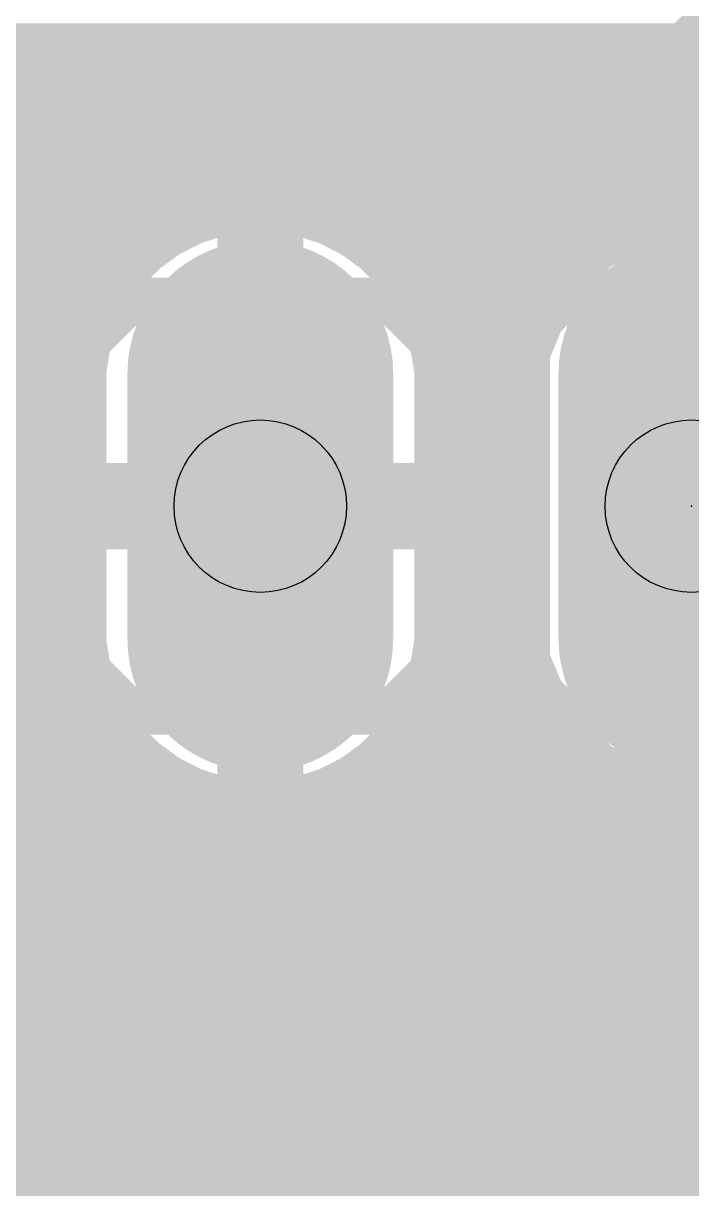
# Model space of a CAD drawing. Extents: x -4.6 to 54.3, y -4.7 to 51.3.
# Drawn here: x 25.91 to 29.85, y 1.04 to 7.92 of the extents above; entities that cross this region are included whole.
import ezdxf

# ---------------------------------------------------------------- set-up
doc = ezdxf.new("R2010")
doc.units = 0
for name, color, linetype in [('1', 22, 'CONTINUOUS'), ('16', 175, 'CONTINUOUS'), ('17', 82, 'CONTINUOUS'), ('21', 253, 'CONTINUOUS'), ('23', 7, 'CONTINUOUS'), ('30', 253, 'CONTINUOUS'), ('44', 253, 'CONTINUOUS')]:
    doc.layers.add(name, color=color, linetype=linetype)

# ---------------------------------------------------------------- blocks, each defined once
blk = doc.blocks.new('LONGP100')
at = {"const_width": 1}
blk.add_lwpolyline([(-0.5, 0), (0.5, 0)], dxfattribs=at)
at = {"const_width": 0.5}
for points in [[(-0.5, 0.25, 1), (-0.5, -0.25)], [(0.5, -0.25, 1), (0.5, 0.25)]]:
    blk.add_lwpolyline(points, format="xyb", dxfattribs=at)

msp = doc.modelspace()

# ---------------------------------------------------------------- linework, layer by layer
at = {"layer": '1', "const_width": 0.4064}
for points in [[(13.9849, 7.7216), (31.4, 7.7216)], [(23.4532, 7.3152), (30.6649, 7.3152)], [(23.4532, 6.9088), (30.559, 6.9088)], [(27.2175, 6.8992), (27.0448, 6.8718)], [(27.2542, 6.8992), (27.2175, 6.8992)], [(27.2542, 5.1308), (27.2542, 6.8992)], [(27.3925, 6.8992), (27.3558, 6.8992)], [(27.3558, 6.8992), (27.3558, 5.1308)], [(27.5652, 6.8718), (27.3925, 6.8992)], [(27.0448, 6.8718), (26.8784, 6.8178)], [(27.7316, 6.8178), (27.5652, 6.8718)], [(29.6389, 6.8242), (29.258, 6.6664)], [(30.0511, 6.8242), (29.6389, 6.8242)], [(26.8784, 6.8178), (26.7226, 6.7384)], [(27.8874, 6.7384), (27.7316, 6.8178)], [(26.7226, 6.7384), (26.5811, 6.6356)], [(28.0289, 6.6356), (27.8874, 6.7384)], [(26.5811, 6.6356), (26.4574, 6.5119)], [(28.1526, 6.5119), (28.0289, 6.6356)], [(29.258, 6.6664), (28.9666, 6.375)], [(23.4532, 6.5024), (26.4505, 6.5024)], [(26.4574, 6.5119), (26.3546, 6.3704)], [(27.2542, 6.5024), (27.3558, 6.5024)], [(28.2554, 6.3704), (28.1526, 6.5119)], [(28.1595, 6.5024), (29.094, 6.5024)], [(26.3546, 6.3704), (26.2752, 6.2146)], [(28.3348, 6.2146), (28.2554, 6.3704)], [(28.9666, 6.375), (28.8088, 5.9941)], [(26.2752, 6.2146), (26.2212, 6.0482)], [(28.3888, 6.0482), (28.3348, 6.2146)], [(23.4532, 6.096), (26.2367, 6.096)], [(27.2542, 6.096), (27.3558, 6.096)], [(28.3733, 6.096), (28.851, 6.096)], [(26.2212, 6.0482), (26.1938, 5.8755)], [(28.4162, 5.8755), (28.3888, 6.0482)], [(28.8088, 5.9941), (28.8088, 4.1659)], [(26.1938, 5.8755), (26.1938, 5.1308)], [(28.4162, 5.1308), (28.4162, 5.8755)], [(23.4532, 5.6896), (26.1938, 5.6896)], [(27.2542, 5.6896), (27.3558, 5.6896)], [(28.4162, 5.6896), (28.8088, 5.6896)], [(4.3414, 5.2832), (26.1938, 5.2832)], [(27.2542, 5.2832), (27.3558, 5.2832)], [(28.4162, 5.2832), (28.8088, 5.2832)], [(26.1938, 5.1308), (27.2542, 5.1308)], [(27.3558, 5.1308), (27.2542, 5.1308)], [(27.2542, 5.1308), (27.2542, 5.0292)], [(27.3558, 5.0292), (27.3558, 5.1308)], [(27.3558, 5.1308), (28.4162, 5.1308)], [(27.2542, 5.0292), (26.1938, 5.0292)], [(26.1938, 5.0292), (26.1938, 4.2845)], [(27.2542, 3.2608), (27.2542, 5.0292)], [(27.2542, 5.0292), (27.3558, 5.0292)], [(27.3558, 5.0292), (27.3558, 3.2608)], [(28.4162, 5.0292), (27.3558, 5.0292)], [(28.4162, 4.2845), (28.4162, 5.0292)], [(23.202, 4.8768), (26.1938, 4.8768)], [(27.2542, 4.8768), (27.3558, 4.8768)], [(28.4162, 4.8768), (28.8088, 4.8768)], [(23.5282, 4.4704), (26.1938, 4.4704)], [(27.2542, 4.4704), (27.3558, 4.4704)], [(28.4162, 4.4704), (28.8088, 4.4704)], [(26.1938, 4.2845), (26.2212, 4.1118)], [(28.3888, 4.1118), (28.4162, 4.2845)], [(28.8088, 4.1659), (28.9666, 3.785)], [(26.2212, 4.1118), (26.2752, 3.9454)], [(28.3348, 3.9454), (28.3888, 4.1118)], [(23.5282, 4.064), (26.2367, 4.064)], [(27.2542, 4.064), (27.3558, 4.064)], [(28.3733, 4.064), (28.851, 4.064)], [(26.2752, 3.9454), (26.3546, 3.7896)], [(28.2554, 3.7896), (28.3348, 3.9454)], [(26.3546, 3.7896), (26.4574, 3.6481)], [(28.1526, 3.6481), (28.2554, 3.7896)], [(28.9666, 3.785), (29.258, 3.4936)], [(22.4218, 3.6576), (26.4505, 3.6576)], [(27.2542, 3.6576), (27.3558, 3.6576)], [(28.1595, 3.6576), (29.094, 3.6576)], [(26.4574, 3.6481), (26.5811, 3.5244)], [(28.0289, 3.5244), (28.1526, 3.6481)], [(26.5811, 3.5244), (26.7226, 3.4216)], [(27.8874, 3.4216), (28.0289, 3.5244)], [(29.258, 3.4936), (29.6389, 3.3358)], [(26.7226, 3.4216), (26.8784, 3.3422)], [(27.7316, 3.3422), (27.8874, 3.4216)], [(26.8784, 3.3422), (27.0448, 3.2882)], [(27.5652, 3.2882), (27.7316, 3.3422)], [(29.6389, 3.3358), (30.0511, 3.3358)], [(23.5282, 3.2512), (30.5836, 3.2512)], [(27.0448, 3.2882), (27.2175, 3.2608)], [(27.2175, 3.2608), (27.2542, 3.2608)], [(27.3558, 3.2608), (27.3925, 3.2608)], [(27.3925, 3.2608), (27.5652, 3.2882)], [(23.5282, 2.8448), (30.5836, 2.8448)], [(4.6631, 2.4384), (30.2619, 2.4384)], [(30.2599, 2.4364), (4.6651, 2.4364)], [(4.445, 1.905), (30.48, 1.905)], [(3.81, 1.27), (33.655, 1.27)]]:
    msp.add_lwpolyline(points, dxfattribs=at)
at = {"layer": '1', "const_width": 0.2032}
for points in [[(27.2175, 7.0008, 1), (27.2175, 6.7976)], [(27.3558, 6.8992, 1), (27.1526, 6.8992)], [(27.2334, 6.7988, 1), (27.2016, 6.9995)], [(27.3558, 7.0008, 1), (27.3558, 6.7976)], [(27.4574, 6.8992, 1), (27.2542, 6.8992)], [(27.2542, 6.7976, 1), (27.2542, 7.0008)], [(27.4083, 6.9995, 1), (27.3766, 6.7988)], [(27.3925, 6.7976, 1), (27.3924, 7.0008)], [(27.0289, 6.9722, 1), (27.0607, 6.7715)], [(27.0762, 6.7752, 1), (27.0134, 6.9685)], [(27.5966, 6.9685, 1), (27.5338, 6.7752)], [(27.5493, 6.7715, 1), (27.5811, 6.9722)], [(29.6389, 6.9258, 1), (29.6389, 6.7226)], [(29.6778, 6.7303, 1), (29.6, 6.9181)], [(26.8471, 6.9144, 1), (26.9098, 6.7212)], [(26.9246, 6.7273, 1), (26.8323, 6.9083)], [(27.7777, 6.9083, 1), (27.6854, 6.7273)], [(27.7002, 6.7212, 1), (27.7629, 6.9144)], [(26.6765, 6.8289, 1), (26.7687, 6.6479)], [(26.7823, 6.6562, 1), (26.6629, 6.8206)], [(27.9471, 6.8206, 1), (27.8277, 6.6562)], [(27.8413, 6.6479, 1), (27.9335, 6.8289)], [(26.5214, 6.7178, 1), (26.6408, 6.5534)], [(26.6529, 6.5637, 1), (26.5093, 6.7074)], [(28.1007, 6.7074, 1), (27.9571, 6.5637)], [(27.9692, 6.5534, 1), (28.0886, 6.7178)], [(29.2192, 6.7603, 1), (29.2969, 6.5726)], [(29.3299, 6.5946, 1), (29.1862, 6.7383)], [(26.3856, 6.5837, 1), (26.5293, 6.4401)], [(26.5396, 6.4522, 1), (26.3752, 6.5716)], [(26.4505, 6.4008, 1), (26.4505, 6.604)], [(27.2542, 6.604, 1), (27.2542, 6.4008)], [(27.3558, 6.4008, 1), (27.3558, 6.604)], [(28.2348, 6.5716, 1), (28.0704, 6.4522)], [(28.1595, 6.604, 1), (28.1595, 6.4008)], [(28.0807, 6.4401, 1), (28.2244, 6.5837)], [(29.094, 6.4008, 1), (29.094, 6.604)], [(26.4451, 6.3243, 1), (26.2641, 6.4165)], [(28.3459, 6.4165, 1), (28.1649, 6.3243)], [(28.8947, 6.4468, 1), (29.0384, 6.3031)], [(29.0604, 6.3361, 1), (28.8727, 6.4138)], [(26.2724, 6.4301, 1), (26.4368, 6.3107)], [(28.1732, 6.3107, 1), (28.3376, 6.4301)], [(26.3718, 6.1832, 1), (26.1786, 6.2459)], [(28.4314, 6.2459, 1), (28.2382, 6.1832)], [(26.1847, 6.2607, 1), (26.3657, 6.1684)], [(28.2443, 6.1684, 1), (28.4253, 6.2607)], [(26.2367, 5.9944, 1), (26.2367, 6.1976)], [(27.2542, 6.1976, 1), (27.2542, 5.9944)], [(27.3558, 5.9944, 1), (27.3558, 6.1976)], [(28.3733, 6.1976, 1), (28.3733, 5.9944)], [(28.851, 5.9944, 1), (28.851, 6.1976)], [(26.3215, 6.0323, 1), (26.1208, 6.0641)], [(28.4892, 6.0641, 1), (28.2885, 6.0323)], [(28.9104, 5.9941, 1), (28.7072, 5.9941)], [(26.1245, 6.0796, 1), (26.3178, 6.0168)], [(28.2922, 6.0168, 1), (28.4855, 6.0796)], [(28.7149, 6.033, 1), (28.9027, 5.9552)], [(26.2954, 5.8755, 1), (26.0922, 5.8755)], [(28.5178, 5.8755, 1), (28.3146, 5.8755)], [(26.0935, 5.8913, 1), (26.2941, 5.8596)], [(28.3158, 5.8596, 1), (28.5165, 5.8913)], [(26.1938, 5.588, 1), (26.1938, 5.7912)], [(27.2542, 5.7912, 1), (27.2542, 5.588)], [(27.3558, 5.588, 1), (27.3558, 5.7912)], [(28.4162, 5.7912, 1), (28.4162, 5.588)], [(28.8088, 5.588, 1), (28.8088, 5.7912)], [(26.1938, 5.1816, 1), (26.1938, 5.3848)], [(27.2542, 5.3848, 1), (27.2542, 5.1816)], [(27.3558, 5.1816, 1), (27.3558, 5.3848)], [(28.4162, 5.3848, 1), (28.4162, 5.1816)], [(28.8088, 5.1816, 1), (28.8088, 5.3848)], [(26.1938, 5.2324, 1), (26.1938, 5.0292)], [(27.2542, 5.2324, 1), (27.2542, 5.0292)], [(27.3558, 5.1308, 1), (27.1526, 5.1308)], [(27.4574, 5.1308, 1), (27.2542, 5.1308)], [(27.3558, 5.2324, 1), (27.3558, 5.0292)], [(27.2542, 5.0292, 1), (27.2542, 5.2324)], [(27.3558, 5.0292, 1), (27.3558, 5.2324)], [(28.4162, 5.0292, 1), (28.4162, 5.2324)], [(26.0922, 5.1308, 1), (26.2954, 5.1308)], [(26.1938, 5.1308, 1), (26.1938, 4.9276)], [(26.2954, 5.0292, 1), (26.0922, 5.0292)], [(27.3558, 5.0292, 1), (27.1526, 5.0292)], [(27.2542, 5.1308, 1), (27.2542, 4.9276)], [(27.1526, 5.1308, 1), (27.3558, 5.1308)], [(27.4574, 5.0292, 1), (27.2542, 5.0292)], [(27.3558, 5.1308, 1), (27.3558, 4.9276)], [(27.2542, 5.1308, 1), (27.4574, 5.1308)], [(27.2542, 4.9276, 1), (27.2542, 5.1308)], [(27.3558, 4.9276, 1), (27.3558, 5.1308)], [(28.5178, 5.0292, 1), (28.3146, 5.0292)], [(28.3146, 5.1308, 1), (28.5178, 5.1308)], [(28.4162, 4.9276, 1), (28.4162, 5.1308)], [(27.1526, 5.0292, 1), (27.3558, 5.0292)], [(27.2542, 5.0292, 1), (27.4574, 5.0292)], [(26.1938, 4.7752, 1), (26.1938, 4.9784)], [(27.2542, 4.9784, 1), (27.2542, 4.7752)], [(27.3558, 4.7752, 1), (27.3558, 4.9784)], [(28.4162, 4.9784, 1), (28.4162, 4.7752)], [(28.8088, 4.7752, 1), (28.8088, 4.9784)], [(26.1938, 4.3688, 1), (26.1938, 4.572)], [(27.2542, 4.572, 1), (27.2542, 4.3688)], [(27.3558, 4.3688, 1), (27.3558, 4.572)], [(28.4162, 4.572, 1), (28.4162, 4.3688)], [(28.8088, 4.3688, 1), (28.8088, 4.572)], [(26.2941, 4.3004, 1), (26.0935, 4.2686)], [(28.5165, 4.2686, 1), (28.3158, 4.3004)], [(26.0922, 4.2845, 1), (26.2954, 4.2845)], [(28.3146, 4.2845, 1), (28.5178, 4.2845)], [(28.9027, 4.2048, 1), (28.7149, 4.127)], [(26.3178, 4.1432, 1), (26.1245, 4.0804)], [(28.4855, 4.0804, 1), (28.2922, 4.1432)], [(26.1208, 4.0959, 1), (26.3215, 4.1277)], [(26.2367, 3.9624, 1), (26.2367, 4.1656)], [(27.2542, 4.1656, 1), (27.2542, 3.9624)], [(27.3558, 3.9624, 1), (27.3558, 4.1656)], [(28.3733, 4.1656, 1), (28.3733, 3.9624)], [(28.2885, 4.1277, 1), (28.4892, 4.0959)], [(28.7072, 4.1659, 1), (28.9104, 4.1659)], [(28.851, 3.9624, 1), (28.851, 4.1656)], [(26.3657, 3.9916, 1), (26.1847, 3.8993)], [(28.4253, 3.8993, 1), (28.2443, 3.9916)], [(26.1786, 3.9141, 1), (26.3718, 3.9768)], [(28.2382, 3.9768, 1), (28.4314, 3.9141)], [(26.4368, 3.8493, 1), (26.2724, 3.7299)], [(28.3376, 3.7299, 1), (28.1732, 3.8493)], [(26.2641, 3.7435, 1), (26.4451, 3.8357)], [(28.1649, 3.8357, 1), (28.3459, 3.7435)], [(29.0384, 3.8569, 1), (28.8947, 3.7132)], [(28.8727, 3.7462, 1), (29.0604, 3.8239)], [(26.4505, 3.556, 1), (26.4505, 3.7592)], [(27.2542, 3.7592, 1), (27.2542, 3.556)], [(27.3558, 3.556, 1), (27.3558, 3.7592)], [(28.1595, 3.7592, 1), (28.1595, 3.556)], [(29.094, 3.556, 1), (29.094, 3.7592)], [(26.5293, 3.7199, 1), (26.3856, 3.5763)], [(26.3752, 3.5884, 1), (26.5396, 3.7078)], [(28.0704, 3.7078, 1), (28.2348, 3.5884)], [(28.2244, 3.5763, 1), (28.0807, 3.7199)], [(26.6408, 3.6066, 1), (26.5214, 3.4422)], [(28.0886, 3.4422, 1), (27.9692, 3.6066)], [(26.5093, 3.4526, 1), (26.6529, 3.5963)], [(27.9571, 3.5963, 1), (28.1007, 3.4526)], [(29.2969, 3.5874, 1), (29.2192, 3.3997)], [(29.1862, 3.4217, 1), (29.3299, 3.5654)], [(26.7687, 3.5121, 1), (26.6765, 3.3311)], [(26.6629, 3.3394, 1), (26.7823, 3.5038)], [(27.8277, 3.5038, 1), (27.9471, 3.3394)], [(27.9335, 3.3311, 1), (27.8413, 3.5121)], [(26.9098, 3.4388, 1), (26.8471, 3.2456)], [(26.8323, 3.2517, 1), (26.9246, 3.4327)], [(27.6854, 3.4327, 1), (27.7777, 3.2517)], [(27.7629, 3.2456, 1), (27.7002, 3.4388)], [(29.6389, 3.4374, 1), (29.6389, 3.2342)], [(29.6, 3.2419, 1), (29.6778, 3.4297)], [(27.0607, 3.3885, 1), (27.0289, 3.1878)], [(27.0134, 3.1915, 1), (27.0762, 3.3848)], [(27.2175, 3.3624, 1), (27.2175, 3.1592)], [(27.2016, 3.1605, 1), (27.2334, 3.3611)], [(27.2542, 3.1592, 1), (27.2542, 3.3624)], [(27.3558, 3.3624, 1), (27.3558, 3.1592)], [(27.3766, 3.3611, 1), (27.4083, 3.1605)], [(27.3925, 3.1592, 1), (27.3925, 3.3624)], [(27.5338, 3.3848, 1), (27.5966, 3.1915)], [(27.5811, 3.1878, 1), (27.5493, 3.3885)], [(27.1526, 3.2608, 1), (27.3558, 3.2608)], [(27.2542, 3.2608, 1), (27.4574, 3.2608)]]:
    msp.add_lwpolyline(points, format="xyb", dxfattribs=at)
at = {"layer": '16', "const_width": 0.4064}
for points in [[(30.2599, 8.1514), (29.6249, 7.5164)], [(0.635, 7.7216), (29.8301, 7.7216)], [(30.48, 7.62), (29.845, 6.985)], [(29.6249, 7.5164), (29.3136, 7.2051)], [(0.635, 7.3152), (29.4237, 7.3152)], [(29.3136, 7.2051), (29.3136, 6.6895)], [(29.845, 6.985), (29.845, 5.08)], [(17.7809, 6.9088), (29.3136, 6.9088)], [(27.2175, 6.8992), (27.0448, 6.8718)], [(27.2542, 6.8992), (27.2175, 6.8992)], [(27.2542, 5.1308), (27.2542, 6.8992)], [(27.3925, 6.8992), (27.3558, 6.8992)], [(27.3558, 6.8992), (27.3558, 5.1308)], [(27.5652, 6.8718), (27.3925, 6.8992)], [(27.0448, 6.8718), (26.8784, 6.8178)], [(27.7316, 6.8178), (27.5652, 6.8718)], [(26.8784, 6.8178), (26.7226, 6.7384)], [(27.8874, 6.7384), (27.7316, 6.8178)], [(26.7226, 6.7384), (26.5811, 6.6356)], [(28.0289, 6.6356), (27.8874, 6.7384)], [(29.3136, 6.6895), (29.258, 6.6664)], [(26.5811, 6.6356), (26.4574, 6.5119)], [(28.1526, 6.5119), (28.0289, 6.6356)], [(29.258, 6.6664), (28.9666, 6.375)], [(17.9526, 6.5024), (26.4505, 6.5024)], [(26.4574, 6.5119), (26.3546, 6.3704)], [(27.2542, 6.5024), (27.3558, 6.5024)], [(28.2554, 6.3704), (28.1526, 6.5119)], [(28.1595, 6.5024), (29.094, 6.5024)], [(26.3546, 6.3704), (26.2752, 6.2146)], [(28.3348, 6.2146), (28.2554, 6.3704)], [(28.9666, 6.375), (28.8088, 5.9941)], [(26.2752, 6.2146), (26.2212, 6.0482)], [(28.3888, 6.0482), (28.3348, 6.2146)], [(17.9244, 6.096), (26.2367, 6.096)], [(27.2542, 6.096), (27.3558, 6.096)], [(28.3733, 6.096), (28.851, 6.096)], [(26.2212, 6.0482), (26.1938, 5.8755)], [(28.4162, 5.8755), (28.3888, 6.0482)], [(28.8088, 5.9941), (28.8088, 4.1659)], [(26.1938, 5.8755), (26.1938, 5.1308)], [(28.4162, 5.1308), (28.4162, 5.8755)], [(17.6793, 5.6896), (26.1938, 5.6896)], [(27.2542, 5.6896), (27.3558, 5.6896)], [(28.4162, 5.6896), (28.8088, 5.6896)], [(0.635, 5.2832), (26.1938, 5.2832)], [(27.2542, 5.2832), (27.3558, 5.2832)], [(28.4162, 5.2832), (28.8088, 5.2832)], [(26.1938, 5.1308), (27.2542, 5.1308)], [(27.3558, 5.1308), (27.2542, 5.1308)], [(27.2542, 5.1308), (27.2542, 5.0292)], [(27.3558, 5.0292), (27.3558, 5.1308)], [(27.3558, 5.1308), (28.4162, 5.1308)], [(27.2542, 5.0292), (26.1938, 5.0292)], [(26.1938, 5.0292), (26.1938, 4.2845)], [(27.2542, 3.2608), (27.2542, 5.0292)], [(27.2542, 5.0292), (27.3558, 5.0292)], [(27.3558, 5.0292), (27.3558, 3.2608)], [(28.4162, 5.0292), (27.3558, 5.0292)], [(28.4162, 4.2845), (28.4162, 5.0292)], [(0.635, 4.8768), (26.1938, 4.8768)], [(27.2542, 4.8768), (27.3558, 4.8768)], [(28.4162, 4.8768), (28.8088, 4.8768)], [(0.635, 4.4704), (26.1938, 4.4704)], [(27.2542, 4.4704), (27.3558, 4.4704)], [(28.4162, 4.4704), (28.8088, 4.4704)], [(26.1938, 4.2845), (26.2212, 4.1118)], [(28.3888, 4.1118), (28.4162, 4.2845)], [(28.8088, 4.1659), (28.9666, 3.785)], [(26.2212, 4.1118), (26.2752, 3.9454)], [(28.3348, 3.9454), (28.3888, 4.1118)], [(0.635, 4.064), (26.2367, 4.064)], [(27.2542, 4.064), (27.3558, 4.064)], [(28.3733, 4.064), (28.851, 4.064)], [(26.2752, 3.9454), (26.3546, 3.7896)], [(28.2554, 3.7896), (28.3348, 3.9454)], [(26.3546, 3.7896), (26.4574, 3.6481)], [(28.1526, 3.6481), (28.2554, 3.7896)], [(28.9666, 3.785), (29.258, 3.4936)], [(0.635, 3.6576), (26.4505, 3.6576)], [(27.2542, 3.6576), (27.3558, 3.6576)], [(28.1595, 3.6576), (29.094, 3.6576)], [(26.4574, 3.6481), (26.5811, 3.5244)], [(28.0289, 3.5244), (28.1526, 3.6481)], [(26.5811, 3.5244), (26.7226, 3.4216)], [(27.8874, 3.4216), (28.0289, 3.5244)], [(29.258, 3.4936), (29.6389, 3.3358)], [(26.7226, 3.4216), (26.8784, 3.3422)], [(27.7316, 3.3422), (27.8874, 3.4216)], [(26.8784, 3.3422), (27.0448, 3.2882)], [(27.5652, 3.2882), (27.7316, 3.3422)], [(29.6389, 3.3358), (30.0511, 3.3358)], [(0.635, 3.2512), (31.8536, 3.2512)], [(27.0448, 3.2882), (27.2175, 3.2608)], [(27.2175, 3.2608), (27.2542, 3.2608)], [(27.3558, 3.2608), (27.3925, 3.2608)], [(27.3925, 3.2608), (27.5652, 3.2882)], [(0.635, 2.8448), (31.8536, 2.8448)], [(0.635, 2.4384), (31.8536, 2.4384)], [(0.635, 2.032), (32.1415, 2.032)], [(0.635, 1.6256), (32.5479, 1.6256)], [(0.635, 1.2192), (51.435, 1.2192)]]:
    msp.add_lwpolyline(points, dxfattribs=at)
at = {"layer": '16', "const_width": 0.2032}
for points in [[(29.8301, 7.62, 1), (29.8301, 7.8232)], [(29.6967, 7.4446, 1), (29.553, 7.5882)], [(29.553, 7.5882, 1), (29.6967, 7.4446)], [(29.4237, 7.2136, 1), (29.4237, 7.4168)], [(29.4152, 7.2051, 1), (29.212, 7.2051)], [(29.2418, 7.277, 1), (29.3854, 7.1333)], [(29.9466, 6.985, 1), (29.7434, 6.985)], [(27.2175, 7.0008, 1), (27.2175, 6.7976)], [(27.3558, 6.8992, 1), (27.1526, 6.8992)], [(27.2334, 6.7988, 1), (27.2016, 6.9995)], [(27.3558, 7.0008, 1), (27.3558, 6.7976)], [(27.4574, 6.8992, 1), (27.2542, 6.8992)], [(27.2542, 6.7976, 1), (27.2542, 7.0008)], [(27.4083, 6.9995, 1), (27.3766, 6.7988)], [(27.3925, 6.7976, 1), (27.3924, 7.0008)], [(29.3136, 6.8072, 1), (29.3136, 7.0104)], [(29.7732, 7.0568, 1), (29.9168, 6.9132)], [(27.0289, 6.9722, 1), (27.0607, 6.7715)], [(27.0762, 6.7752, 1), (27.0134, 6.9685)], [(27.5966, 6.9685, 1), (27.5338, 6.7752)], [(27.5493, 6.7715, 1), (27.5811, 6.9722)], [(26.8471, 6.9144, 1), (26.9098, 6.7212)], [(26.9246, 6.7273, 1), (26.8323, 6.9083)], [(27.7777, 6.9083, 1), (27.6854, 6.7273)], [(27.7002, 6.7212, 1), (27.7629, 6.9144)], [(26.6765, 6.8289, 1), (26.7687, 6.6479)], [(26.7823, 6.6562, 1), (26.6629, 6.8206)], [(27.9471, 6.8206, 1), (27.8277, 6.6562)], [(27.8413, 6.6479, 1), (27.9335, 6.8289)], [(29.3525, 6.5956, 1), (29.2747, 6.7833)], [(26.5214, 6.7178, 1), (26.6408, 6.5534)], [(26.6529, 6.5637, 1), (26.5093, 6.7074)], [(28.1007, 6.7074, 1), (27.9571, 6.5637)], [(27.9692, 6.5534, 1), (28.0886, 6.7178)], [(29.2192, 6.7603, 1), (29.2969, 6.5726)], [(29.3299, 6.5946, 1), (29.1862, 6.7383)], [(29.212, 6.6895, 1), (29.4152, 6.6895)], [(26.3856, 6.5837, 1), (26.5293, 6.4401)], [(26.5396, 6.4522, 1), (26.3752, 6.5716)], [(26.4505, 6.4008, 1), (26.4505, 6.604)], [(27.2542, 6.604, 1), (27.2542, 6.4008)], [(27.3558, 6.4008, 1), (27.3558, 6.604)], [(28.2348, 6.5716, 1), (28.0704, 6.4522)], [(28.1595, 6.604, 1), (28.1595, 6.4008)], [(28.0807, 6.4401, 1), (28.2244, 6.5837)], [(29.094, 6.4008, 1), (29.094, 6.604)], [(26.4451, 6.3243, 1), (26.2641, 6.4165)], [(28.3459, 6.4165, 1), (28.1649, 6.3243)], [(28.8947, 6.4468, 1), (29.0384, 6.3031)], [(29.0604, 6.3361, 1), (28.8727, 6.4138)], [(26.2724, 6.4301, 1), (26.4368, 6.3107)], [(28.1732, 6.3107, 1), (28.3376, 6.4301)], [(26.3718, 6.1832, 1), (26.1786, 6.2459)], [(28.4314, 6.2459, 1), (28.2382, 6.1832)], [(26.1847, 6.2607, 1), (26.3657, 6.1684)], [(28.2443, 6.1684, 1), (28.4253, 6.2607)], [(26.2367, 5.9944, 1), (26.2367, 6.1976)], [(27.2542, 6.1976, 1), (27.2542, 5.9944)], [(27.3558, 5.9944, 1), (27.3558, 6.1976)], [(28.3733, 6.1976, 1), (28.3733, 5.9944)], [(28.851, 5.9944, 1), (28.851, 6.1976)], [(26.3215, 6.0323, 1), (26.1208, 6.0641)], [(28.4892, 6.0641, 1), (28.2885, 6.0323)], [(28.9104, 5.9941, 1), (28.7072, 5.9941)], [(26.1245, 6.0796, 1), (26.3178, 6.0168)], [(28.2922, 6.0168, 1), (28.4855, 6.0796)], [(28.7149, 6.033, 1), (28.9027, 5.9552)], [(26.2954, 5.8755, 1), (26.0922, 5.8755)], [(28.5178, 5.8755, 1), (28.3146, 5.8755)], [(26.0935, 5.8913, 1), (26.2941, 5.8596)], [(28.3158, 5.8596, 1), (28.5165, 5.8913)], [(26.1938, 5.588, 1), (26.1938, 5.7912)], [(27.2542, 5.7912, 1), (27.2542, 5.588)], [(27.3558, 5.588, 1), (27.3558, 5.7912)], [(28.4162, 5.7912, 1), (28.4162, 5.588)], [(28.8088, 5.588, 1), (28.8088, 5.7912)], [(26.1938, 5.1816, 1), (26.1938, 5.3848)], [(27.2542, 5.3848, 1), (27.2542, 5.1816)], [(27.3558, 5.1816, 1), (27.3558, 5.3848)], [(28.4162, 5.3848, 1), (28.4162, 5.1816)], [(28.8088, 5.1816, 1), (28.8088, 5.3848)], [(26.1938, 5.2324, 1), (26.1938, 5.0292)], [(27.2542, 5.2324, 1), (27.2542, 5.0292)], [(27.3558, 5.1308, 1), (27.1526, 5.1308)], [(27.4574, 5.1308, 1), (27.2542, 5.1308)], [(27.3558, 5.2324, 1), (27.3558, 5.0292)], [(27.2542, 5.0292, 1), (27.2542, 5.2324)], [(27.3558, 5.0292, 1), (27.3558, 5.2324)], [(28.4162, 5.0292, 1), (28.4162, 5.2324)], [(26.0922, 5.1308, 1), (26.2954, 5.1308)], [(26.1938, 5.1308, 1), (26.1938, 4.9276)], [(26.2954, 5.0292, 1), (26.0922, 5.0292)], [(27.3558, 5.0292, 1), (27.1526, 5.0292)], [(27.2542, 5.1308, 1), (27.2542, 4.9276)], [(27.1526, 5.1308, 1), (27.3558, 5.1308)], [(27.4574, 5.0292, 1), (27.2542, 5.0292)], [(27.3558, 5.1308, 1), (27.3558, 4.9276)], [(27.2542, 5.1308, 1), (27.4574, 5.1308)], [(27.2542, 4.9276, 1), (27.2542, 5.1308)], [(27.3558, 4.9276, 1), (27.3558, 5.1308)], [(28.5178, 5.0292, 1), (28.3146, 5.0292)], [(28.3146, 5.1308, 1), (28.5178, 5.1308)], [(28.4162, 4.9276, 1), (28.4162, 5.1308)], [(29.7434, 5.08, 1), (29.9466, 5.08)], [(27.1526, 5.0292, 1), (27.3558, 5.0292)], [(27.2542, 5.0292, 1), (27.4574, 5.0292)], [(26.1938, 4.7752, 1), (26.1938, 4.9784)], [(27.2542, 4.9784, 1), (27.2542, 4.7752)], [(27.3558, 4.7752, 1), (27.3558, 4.9784)], [(28.4162, 4.9784, 1), (28.4162, 4.7752)], [(28.8088, 4.7752, 1), (28.8088, 4.9784)], [(26.1938, 4.3688, 1), (26.1938, 4.572)], [(27.2542, 4.572, 1), (27.2542, 4.3688)], [(27.3558, 4.3688, 1), (27.3558, 4.572)], [(28.4162, 4.572, 1), (28.4162, 4.3688)], [(28.8088, 4.3688, 1), (28.8088, 4.572)], [(26.2941, 4.3004, 1), (26.0935, 4.2686)], [(28.5165, 4.2686, 1), (28.3158, 4.3004)], [(26.0922, 4.2845, 1), (26.2954, 4.2845)], [(28.3146, 4.2845, 1), (28.5178, 4.2845)], [(28.9027, 4.2048, 1), (28.7149, 4.127)], [(26.3178, 4.1432, 1), (26.1245, 4.0804)], [(28.4855, 4.0804, 1), (28.2922, 4.1432)], [(26.1208, 4.0959, 1), (26.3215, 4.1277)], [(26.2367, 3.9624, 1), (26.2367, 4.1656)], [(27.2542, 4.1656, 1), (27.2542, 3.9624)], [(27.3558, 3.9624, 1), (27.3558, 4.1656)], [(28.3733, 4.1656, 1), (28.3733, 3.9624)], [(28.2885, 4.1277, 1), (28.4892, 4.0959)], [(28.7072, 4.1659, 1), (28.9104, 4.1659)], [(28.851, 3.9624, 1), (28.851, 4.1656)], [(26.3657, 3.9916, 1), (26.1847, 3.8993)], [(28.4253, 3.8993, 1), (28.2443, 3.9916)], [(26.1786, 3.9141, 1), (26.3718, 3.9768)], [(28.2382, 3.9768, 1), (28.4314, 3.9141)], [(26.4368, 3.8493, 1), (26.2724, 3.7299)], [(28.3376, 3.7299, 1), (28.1732, 3.8493)], [(26.2641, 3.7435, 1), (26.4451, 3.8357)], [(28.1649, 3.8357, 1), (28.3459, 3.7435)], [(29.0384, 3.8569, 1), (28.8947, 3.7132)], [(28.8727, 3.7462, 1), (29.0604, 3.8239)], [(26.4505, 3.556, 1), (26.4505, 3.7592)], [(27.2542, 3.7592, 1), (27.2542, 3.556)], [(27.3558, 3.556, 1), (27.3558, 3.7592)], [(28.1595, 3.7592, 1), (28.1595, 3.556)], [(29.094, 3.556, 1), (29.094, 3.7592)], [(26.5293, 3.7199, 1), (26.3856, 3.5763)], [(26.3752, 3.5884, 1), (26.5396, 3.7078)], [(28.0704, 3.7078, 1), (28.2348, 3.5884)], [(28.2244, 3.5763, 1), (28.0807, 3.7199)], [(26.6408, 3.6066, 1), (26.5214, 3.4422)], [(28.0886, 3.4422, 1), (27.9692, 3.6066)], [(26.5093, 3.4526, 1), (26.6529, 3.5963)], [(27.9571, 3.5963, 1), (28.1007, 3.4526)], [(29.2969, 3.5874, 1), (29.2192, 3.3997)], [(29.1862, 3.4217, 1), (29.3299, 3.5654)], [(26.7687, 3.5121, 1), (26.6765, 3.3311)], [(26.6629, 3.3394, 1), (26.7823, 3.5038)], [(27.8277, 3.5038, 1), (27.9471, 3.3394)], [(27.9335, 3.3311, 1), (27.8413, 3.5121)], [(26.9098, 3.4388, 1), (26.8471, 3.2456)], [(26.8323, 3.2517, 1), (26.9246, 3.4327)], [(27.6854, 3.4327, 1), (27.7777, 3.2517)], [(27.7629, 3.2456, 1), (27.7002, 3.4388)], [(29.6389, 3.4374, 1), (29.6389, 3.2342)], [(29.6, 3.2419, 1), (29.6778, 3.4297)], [(27.0607, 3.3885, 1), (27.0289, 3.1878)], [(27.0134, 3.1915, 1), (27.0762, 3.3848)], [(27.2175, 3.3624, 1), (27.2175, 3.1592)], [(27.2016, 3.1605, 1), (27.2334, 3.3611)], [(27.2542, 3.1592, 1), (27.2542, 3.3624)], [(27.3558, 3.3624, 1), (27.3558, 3.1592)], [(27.3766, 3.3611, 1), (27.4083, 3.1605)], [(27.3925, 3.1592, 1), (27.3925, 3.3624)], [(27.5338, 3.3848, 1), (27.5966, 3.1915)], [(27.5811, 3.1878, 1), (27.5493, 3.3885)], [(27.1526, 3.2608, 1), (27.3558, 3.2608)], [(27.2542, 3.2608, 1), (27.4574, 3.2608)]]:
    msp.add_lwpolyline(points, format="xyb", dxfattribs=at)
at = {"layer": '21', "const_width": 0.1524}
for points in [[(26.035, 5.715), (26.67, 6.35)], [(26.67, 6.35), (27.94, 6.35)], [(27.94, 6.35), (28.575, 5.715)], [(28.575, 5.715), (29.21, 6.35)], [(29.21, 6.35), (30.48, 6.35)], [(26.035, 4.445), (26.035, 5.715)], [(28.575, 4.445), (28.575, 5.715)], [(26.67, 3.81), (26.035, 4.445)], [(28.575, 4.445), (27.94, 3.81)], [(29.21, 3.81), (28.575, 4.445)], [(27.94, 3.81), (26.67, 3.81)], [(30.48, 3.81), (29.21, 3.81)]]:
    msp.add_lwpolyline(points, dxfattribs=at)
at = {"layer": '21', "const_width": 0.0762}
for points in [[(26.67, 6.3881, 1), (26.67, 6.3119)], [(26.6969, 6.3231, 1), (26.6431, 6.3769)], [(27.9669, 6.3769, 1), (27.9131, 6.3231)], [(27.94, 6.3119, 1), (27.94, 6.3881)], [(29.21, 6.3881, 1), (29.21, 6.3119)], [(29.2369, 6.3231, 1), (29.1831, 6.3769)], [(26.0731, 5.715, 1), (25.9969, 5.715)], [(28.6131, 5.715, 1), (28.5369, 5.715)], [(26.0081, 5.7419, 1), (26.0619, 5.6881)], [(28.5481, 5.7419, 1), (28.6019, 5.6881)], [(28.5481, 5.6881, 1), (28.6019, 5.7419)], [(25.9969, 4.445, 1), (26.0731, 4.445)], [(26.0619, 4.4719, 1), (26.0081, 4.4181)], [(28.5369, 4.445, 1), (28.6131, 4.445)], [(28.6019, 4.4719, 1), (28.5481, 4.4181)], [(28.6019, 4.4181, 1), (28.5481, 4.4719)], [(26.67, 3.8481, 1), (26.67, 3.7719)], [(26.6431, 3.7831, 1), (26.6969, 3.8369)], [(27.9131, 3.8369, 1), (27.9669, 3.7831)], [(27.94, 3.7719, 1), (27.94, 3.8481)], [(29.21, 3.8481, 1), (29.21, 3.7719)], [(29.1831, 3.7831, 1), (29.2369, 3.8369)]]:
    msp.add_lwpolyline(points, format="xyb", dxfattribs=at)
at = {"layer": '23'}
msp.add_point((29.845, 5.08), dxfattribs=at)
at = {"layer": '44'}
for centre in [(27.305, 5.08), (29.845, 5.08)]:
    msp.add_circle(centre, 0.508, dxfattribs=at)

# ---------------------------------------------------------------- block references
at = {"layer": '17', "xscale": 1.416, "yscale": 1.416, "rotation": 270}
for p in [(27.305, 5.08), (27.305, 5.08), (29.845, 5.08), (29.845, 5.08)]:
    msp.add_blockref('LONGP100', p, dxfattribs=at)
at = {"layer": '30', "xscale": 1.566, "yscale": 1.566, "rotation": 270}
for p in [(27.305, 5.08), (29.845, 5.08)]:
    msp.add_blockref('LONGP100', p, dxfattribs=at)

doc.saveas('drawing.dxf')
